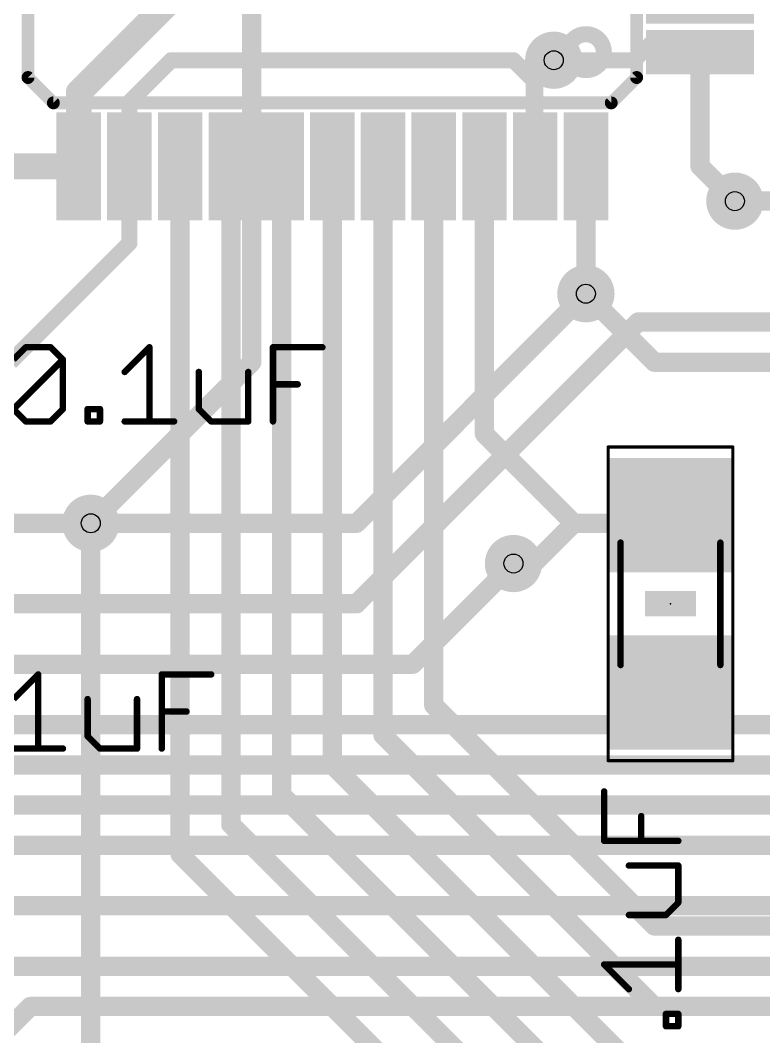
# Model space of a CAD drawing. Extents: x -1 to 156, y 2 to 108.
# Drawn here: x 114.46 to 126.18, y 37.62 to 53.65 of the extents above; entities that cross this region are included whole.
import ezdxf

# ---------------------------------------------------------------- set-up
doc = ezdxf.new("R2010")
doc.units = 0
for name, color, linetype in [('1', 22, 'CONTINUOUS'), ('16', 175, 'CONTINUOUS'), ('18', 82, 'CONTINUOUS'), ('21', 253, 'CONTINUOUS'), ('23', 7, 'CONTINUOUS'), ('27', 253, 'CONTINUOUS'), ('29', 253, 'CONTINUOUS'), ('30', 253, 'CONTINUOUS'), ('31', 253, 'CONTINUOUS'), ('35', 253, 'CONTINUOUS'), ('39', 22, 'CONTINUOUS'), ('44', 253, 'CONTINUOUS'), ('51', 253, 'CONTINUOUS')]:
    doc.layers.add(name, color=color, linetype=linetype)

# ---------------------------------------------------------------- blocks, each defined once
blk = doc.blocks.new('RECT')
blk.add_solid([(-0.5, -0.5), (0.5, -0.5), (-0.5, 0.5), (0.5, 0.5)])
blk = doc.blocks.new('ROUNDV')
at = {"const_width": 0.5}
blk.add_lwpolyline([(0, -0.25, 1), (0, 0.25, 1), (0, -0.25)], format="xyb", dxfattribs=at)

msp = doc.modelspace()

# ---------------------------------------------------------------- linework, layer by layer
at = {"layer": '1'}
for points, const_width in [([(115.38, 52.515), (116.815, 53.95)], 0.4064), ([(125.18, 53.15), (125.18, 51.35)], 0.3048), ([(116.18, 52.3625), (116.84, 53.0225)], 0.254), ([(116.84, 53.0225), (122.2375, 53.0225)], 0.254), ([(122.2375, 53.0225), (122.555, 52.705)], 0.254), ([(122.58, 52.73), (122.8725, 53.0225)], 0.254), ([(122.555, 52.705), (122.555, 51.375)], 0.254), ([(122.58, 51.35), (122.58, 52.73)], 0.254), ([(115.38, 51.35), (115.38, 52.515)], 0.4064), ([(116.18, 51.35), (116.18, 52.3625)], 0.254), ([(115.38, 51.35), (112.31, 51.35)], 0.4064), ([(116.18, 51.35), (116.18, 50.14)], 0.254), ([(116.98, 51.35), (116.98, 40.5)], 0.3048), ([(117.78, 51.35), (117.78, 40.97)], 0.3048), ([(118.58, 51.35), (118.58, 41.44)], 0.3048), ([(119.38, 51.35), (119.38, 41.91)], 0.3048), ([(120.18, 51.35), (120.18, 42.38)], 0.3048), ([(120.98, 51.35), (120.98, 42.85)], 0.3048), ([(121.78, 51.35), (121.78, 47.13)], 0.3048), ([(122.555, 51.375), (122.58, 51.35)], 0.254), ([(123.38, 51.35), (123.38, 49.34)], 0.3048), ([(125.18, 51.35), (125.73, 50.8)], 0.3048), ([(116.18, 50.14), (114.3, 48.26)], 0.254), ([(123.38, 49.34), (124.46, 48.26)], 0.3048), ([(124.46, 48.26), (127, 48.26)], 0.3048), ([(121.78, 47.13), (123.19, 45.72)], 0.3048), ([(124.584, 45.72), (124.714, 45.85)], 0.3048), ([(113.16, 45.72), (115.57, 45.72)], 0.3048), ([(115.57, 45.72), (115.57, 37.465)], 0.3048), ([(122.555, 45.085), (123.19, 45.72)], 0.3048), ([(123.19, 45.72), (124.584, 45.72)], 0.3048), ([(122.2375, 45.085), (122.555, 45.085)], 0.3048), ([(120.98, 42.85), (124.46, 39.37)], 0.3048), ([(120.18, 42.38), (124.46, 38.1)], 0.3048), ([(119.38, 41.91), (124.46, 36.83)], 0.3048), ([(118.58, 41.44), (124.46, 35.56)], 0.3048), ([(117.78, 40.97), (124.46, 34.29)], 0.3048), ([(116.98, 40.5), (121.92, 35.56)], 0.3048), ([(124.46, 39.37), (129.54, 39.37)], 0.3048), ([(124.46, 38.1), (128.27, 38.1)], 0.3048)]:
    msp.add_lwpolyline(points, dxfattribs=dict(at, const_width=const_width))
for points, const_width in [([(125.2562, 53.15, 1), (125.1038, 53.15)], 0.1524), ([(116.84, 53.086, 1), (116.84, 52.959)], 0.127), ([(116.8849, 52.9776, 1), (116.7951, 53.0674)], 0.127), ([(122.2824, 53.0674, 1), (122.1926, 52.9776)], 0.127), ([(122.2375, 52.959, 1), (122.2375, 53.086)], 0.127), ([(122.9174, 52.9776, 1), (122.8276, 53.0674)], 0.127), ([(122.6185, 52.705, 1), (122.4915, 52.705)], 0.127), ([(122.5101, 52.6601, 1), (122.5999, 52.7499)], 0.127), ([(122.6435, 52.73, 1), (122.5165, 52.73)], 0.127), ([(122.5351, 52.7749, 1), (122.6249, 52.6851)], 0.127), ([(115.4816, 52.515, 1), (115.2784, 52.515)], 0.2032), ([(115.3082, 52.5868, 1), (115.4518, 52.4432)], 0.2032), ([(116.2435, 52.3625, 1), (116.1165, 52.3625)], 0.127), ([(116.1351, 52.4074, 1), (116.2249, 52.3176)], 0.127), ([(115.2784, 51.35, 1), (115.4816, 51.35)], 0.2032), ([(115.38, 51.2484, 1), (115.38, 51.4516)], 0.2032), ([(116.2435, 51.35, 1), (116.1165, 51.35)], 0.127), ([(117.0562, 51.35, 1), (116.9038, 51.35)], 0.1524), ([(117.8562, 51.35, 1), (117.7038, 51.35)], 0.1524), ([(118.6562, 51.35, 1), (118.5038, 51.35)], 0.1524), ([(119.4562, 51.35, 1), (119.3038, 51.35)], 0.1524), ([(120.2562, 51.35, 1), (120.1038, 51.35)], 0.1524), ([(121.0562, 51.35, 1), (120.9038, 51.35)], 0.1524), ([(121.8562, 51.35, 1), (121.7038, 51.35)], 0.1524), ([(122.5999, 51.4199, 1), (122.5101, 51.3301)], 0.127), ([(122.5351, 51.3051, 1), (122.6249, 51.3949)], 0.127), ([(123.4562, 51.35, 1), (123.3038, 51.35)], 0.1524), ([(125.2339, 51.4039, 1), (125.1261, 51.2961)], 0.1524), ([(116.1165, 51.35, 1), (116.2435, 51.35)], 0.127), ([(122.4915, 51.375, 1), (122.6185, 51.375)], 0.127), ([(122.5165, 51.35, 1), (122.6435, 51.35)], 0.127), ([(125.1038, 51.35, 1), (125.2562, 51.35)], 0.1524), ([(125.6761, 50.7461, 1), (125.7839, 50.8539)], 0.1524), ([(116.1165, 50.14, 1), (116.2435, 50.14)], 0.127), ([(116.2249, 50.0951, 1), (116.1351, 50.1849)], 0.127), ([(123.4339, 49.3939, 1), (123.3261, 49.2861)], 0.1524), ([(123.3038, 49.34, 1), (123.4562, 49.34)], 0.1524), ([(124.46, 48.3362, 1), (124.46, 48.1838)], 0.1524), ([(124.4061, 48.2061, 1), (124.5139, 48.3139)], 0.1524), ([(121.8339, 47.1839, 1), (121.7261, 47.0761)], 0.1524), ([(121.7038, 47.13, 1), (121.8562, 47.13)], 0.1524), ([(124.7679, 45.7961, 1), (124.6601, 45.9039)], 0.1524), ([(115.6462, 45.72, 1), (115.4938, 45.72)], 0.1524), ([(115.57, 45.6438, 1), (115.57, 45.7962)], 0.1524), ([(123.19, 45.7962, 1), (123.19, 45.6438)], 0.1524), ([(123.2439, 45.6661, 1), (123.1361, 45.7739)], 0.1524), ([(123.1361, 45.6661, 1), (123.2439, 45.7739)], 0.1524), ([(124.5301, 45.7739, 1), (124.6379, 45.6661)], 0.1524), ([(124.584, 45.6438, 1), (124.584, 45.7962)], 0.1524), ([(122.2375, 45.1612, 1), (122.2375, 45.0088)], 0.1524), ([(122.5011, 45.1389, 1), (122.6089, 45.0311)], 0.1524), ([(122.555, 45.0088, 1), (122.555, 45.1612)], 0.1524), ([(121.0339, 42.9039, 1), (120.9261, 42.7961)], 0.1524), ([(120.9038, 42.85, 1), (121.0562, 42.85)], 0.1524), ([(120.2339, 42.4339, 1), (120.1261, 42.3261)], 0.1524), ([(120.1038, 42.38, 1), (120.2562, 42.38)], 0.1524), ([(119.4339, 41.9639, 1), (119.3261, 41.8561)], 0.1524), ([(119.3038, 41.91, 1), (119.4562, 41.91)], 0.1524), ([(118.6339, 41.4939, 1), (118.5261, 41.3861)], 0.1524), ([(118.5038, 41.44, 1), (118.6562, 41.44)], 0.1524), ([(117.8339, 41.0239, 1), (117.7261, 40.9161)], 0.1524), ([(117.7038, 40.97, 1), (117.8562, 40.97)], 0.1524), ([(117.0339, 40.5539, 1), (116.9261, 40.4461)], 0.1524), ([(116.9038, 40.5, 1), (117.0562, 40.5)], 0.1524), ([(124.46, 39.4462, 1), (124.46, 39.2938)], 0.1524), ([(124.4061, 39.3161, 1), (124.5139, 39.4239)], 0.1524), ([(124.46, 38.1762, 1), (124.46, 38.0238)], 0.1524), ([(124.4061, 38.0461, 1), (124.5139, 38.1539)], 0.1524)]:
    msp.add_lwpolyline(points, format="xyb", dxfattribs=dict(at, const_width=const_width))
at = {"layer": '16'}
for points, const_width in [([(118.11, 54.737), (118.11, 48.26)], 0.3048), ([(124.1425, 53.0225), (124.46, 53.34)], 0.254), ([(122.8725, 53.0225), (124.1425, 53.0225)], 0.254), ([(125.73, 50.8), (138.43, 50.8)], 0.3048), ([(123.38, 49.34), (119.76, 45.72)], 0.3048), ([(124.206, 48.895), (119.761, 44.45)], 0.3048), ([(133.985, 48.895), (124.206, 48.895)], 0.3048), ([(118.11, 48.26), (115.57, 45.72)], 0.3048), ([(119.76, 45.72), (115.57, 45.72)], 0.3048), ([(120.65, 43.4975), (122.2375, 45.085)], 0.3048), ([(119.761, 44.45), (110.998, 44.45)], 0.3048), ([(112.0775, 43.4975), (120.65, 43.4975)], 0.3048), ([(133.0325, 42.545), (112.7125, 42.545)], 0.3048), ([(133.35, 41.91), (113.03, 41.91)], 0.3048), ([(133.6675, 41.275), (113.3475, 41.275)], 0.3048), ([(133.985, 40.64), (113.665, 40.64)], 0.3048), ([(134.3025, 39.6875), (113.9825, 39.6875)], 0.3048), ([(135.255, 38.735), (114.3, 38.735)], 0.3048), ([(114.6175, 38.1), (111.76, 35.2425)], 0.3048), ([(135.89, 38.1), (114.6175, 38.1)], 0.3048)]:
    msp.add_lwpolyline(points, dxfattribs=dict(at, const_width=const_width))
for points, const_width in [([(124.5049, 53.2951, 1), (124.4151, 53.3849)], 0.127), ([(122.8725, 53.086, 1), (122.8725, 52.959)], 0.127), ([(124.0976, 53.0674, 1), (124.1874, 52.9776)], 0.127), ([(124.1425, 52.959, 1), (124.1425, 53.086)], 0.127), ([(125.73, 50.8762, 1), (125.73, 50.7238)], 0.1524), ([(123.4339, 49.2861, 1), (123.3261, 49.3939)], 0.1524), ([(124.206, 48.9712, 1), (124.206, 48.8188)], 0.1524), ([(124.2599, 48.8411, 1), (124.1521, 48.9489)], 0.1524), ([(118.1639, 48.2061, 1), (118.0561, 48.3139)], 0.1524), ([(118.0338, 48.26, 1), (118.1862, 48.26)], 0.1524), ([(115.57, 45.7962, 1), (115.57, 45.6438)], 0.1524), ([(115.5161, 45.7739, 1), (115.6239, 45.6661)], 0.1524), ([(119.7061, 45.7739, 1), (119.8139, 45.6661)], 0.1524), ([(119.76, 45.6438, 1), (119.76, 45.7962)], 0.1524), ([(122.2914, 45.0311, 1), (122.1836, 45.1389)], 0.1524), ([(119.7071, 44.5039, 1), (119.8149, 44.3961)], 0.1524), ([(119.761, 44.3738, 1), (119.761, 44.5262)], 0.1524), ([(120.5961, 43.5514, 1), (120.7039, 43.4436)], 0.1524), ([(120.65, 43.4213, 1), (120.65, 43.5737)], 0.1524), ([(114.6175, 38.1762, 1), (114.6175, 38.0238)], 0.1524), ([(114.6714, 38.0461, 1), (114.5636, 38.1539)], 0.1524)]:
    msp.add_lwpolyline(points, format="xyb", dxfattribs=dict(at, const_width=const_width))
at = {"layer": '21', "const_width": 0.2032}
for points in [[(114.58, 52.75), (114.58, 61.55)], [(124.18, 61.55), (124.18, 52.75)], [(114.98, 52.35), (114.58, 52.75)], [(124.18, 52.75), (123.78, 52.35)], [(123.78, 52.35), (114.98, 52.35)]]:
    msp.add_lwpolyline(points, dxfattribs=at)
at = {"layer": '21'}
for points, const_width in [([(123.38, 52.8673, 1), (123.38, 53.4327, 1), (123.38, 52.8673)], 0.254), ([(114.6159, 52.7859, 1), (114.5441, 52.7141)], 0.1016), ([(114.5292, 52.75, 1), (114.6308, 52.75)], 0.1016), ([(124.1292, 52.75, 1), (124.2308, 52.75)], 0.1016), ([(124.2159, 52.7141, 1), (124.1441, 52.7859)], 0.1016), ([(114.98, 52.4008, 1), (114.98, 52.2992)], 0.1016), ([(114.9441, 52.3141, 1), (115.0159, 52.3859)], 0.1016), ([(123.7441, 52.3859, 1), (123.8159, 52.3141)], 0.1016), ([(123.78, 52.2992, 1), (123.78, 52.4008)], 0.1016)]:
    msp.add_lwpolyline(points, format="xyb", dxfattribs=dict(at, const_width=const_width))
at = {"layer": '23'}
msp.add_point((124.714, 44.45), dxfattribs=at)
at = {"layer": '27', "const_width": 0.1016}
for points in [[(114.3508, 48.301), (114.5457, 48.4959)], [(114.5457, 48.4959), (114.9355, 48.4959)], [(114.9355, 48.4959), (115.1304, 48.301)], [(116.1049, 48.1061), (116.4947, 48.4959)], [(116.4947, 48.4959), (116.4947, 47.3266)], [(118.4437, 47.3266), (118.4437, 48.4959)], [(118.4437, 48.4959), (119.2233, 48.4959)], [(114.3508, 47.5214), (115.1304, 48.301)], [(115.1304, 48.301), (115.1304, 47.5214)], [(117.2743, 48.1061), (117.2743, 47.5214)], [(118.0539, 47.3266), (118.0539, 48.1061)], [(118.4437, 47.9112), (118.8335, 47.9112)], [(114.5457, 47.3266), (114.3508, 47.5214)], [(115.1304, 47.5214), (114.9355, 47.3266)], [(115.5202, 47.3266), (115.5202, 47.5214)], [(115.5202, 47.5214), (115.7151, 47.5214)], [(115.7151, 47.5214), (115.7151, 47.3266)], [(117.2743, 47.5214), (117.4692, 47.3266)], [(114.9355, 47.3266), (114.5457, 47.3266)], [(115.7151, 47.3266), (115.5202, 47.3266)], [(116.1049, 47.3266), (116.8845, 47.3266)], [(117.4692, 47.3266), (118.0539, 47.3266)], [(114.3508, 42.9468), (114.7406, 43.3366)], [(114.7406, 43.3366), (114.7406, 42.1672)], [(116.6896, 42.1672), (116.6896, 43.3366)], [(116.6896, 43.3366), (117.4692, 43.3366)], [(115.5202, 42.9468), (115.5202, 42.3621)], [(116.2998, 42.1672), (116.2998, 42.9468)], [(116.6896, 42.7519), (117.0794, 42.7519)], [(115.5202, 42.3621), (115.7151, 42.1672)], [(114.3508, 42.1672), (115.1304, 42.1672)], [(115.7151, 42.1672), (116.2998, 42.1672)], [(123.6684, 40.712), (123.6684, 41.4916)], [(124.2531, 40.712), (124.2531, 41.1018)], [(124.8378, 40.712), (123.6684, 40.712)], [(124.8378, 40.3222), (124.0582, 40.3222)], [(124.8378, 39.7375), (124.8378, 40.3222)], [(124.6429, 39.5426), (124.8378, 39.7375)], [(124.0582, 39.5426), (124.6429, 39.5426)], [(124.8378, 38.3732), (124.8378, 39.1528)], [(124.0582, 38.3732), (123.6684, 38.763)], [(123.6684, 38.763), (124.8378, 38.763)], [(124.6429, 37.7885), (124.6429, 37.9834)], [(124.6429, 37.9834), (124.8378, 37.9834)], [(124.8378, 37.9834), (124.8378, 37.7885)], [(124.8378, 37.7885), (124.6429, 37.7885)]]:
    msp.add_lwpolyline(points, dxfattribs=at)
at = {"layer": '27', "const_width": 0.0508}
for points in [[(114.5457, 48.5213, 1), (114.5457, 48.4705)], [(114.5637, 48.478, 1), (114.5277, 48.5139)], [(114.9535, 48.5139, 1), (114.9175, 48.478)], [(114.9355, 48.4705, 1), (114.9355, 48.5213)], [(116.5201, 48.4959, 1), (116.4693, 48.4959)], [(116.5127, 48.478, 1), (116.4767, 48.5139)], [(118.4691, 48.4959, 1), (118.4183, 48.4959)], [(118.4437, 48.5213, 1), (118.4437, 48.4705)], [(119.2233, 48.4705, 1), (119.2233, 48.5213)], [(115.1558, 48.301, 1), (115.105, 48.301)], [(115.1484, 48.2831, 1), (115.1124, 48.319)], [(115.1124, 48.2831, 1), (115.1484, 48.319)], [(116.0869, 48.1241, 1), (116.1229, 48.0882)], [(117.2997, 48.1061, 1), (117.2489, 48.1061)], [(118.0793, 48.1061, 1), (118.0285, 48.1061)], [(118.4437, 47.9366, 1), (118.4437, 47.8858)], [(118.8335, 47.8858, 1), (118.8335, 47.9366)], [(115.105, 47.5214, 1), (115.1558, 47.5214)], [(115.1484, 47.5035, 1), (115.1124, 47.5394)], [(115.5456, 47.5214, 1), (115.4948, 47.5214)], [(115.5202, 47.5468, 1), (115.5202, 47.496)], [(115.7405, 47.5214, 1), (115.6897, 47.5214)], [(115.7151, 47.496, 1), (115.7151, 47.5468)], [(117.2923, 47.5394, 1), (117.2563, 47.5035)], [(117.2489, 47.5214, 1), (117.2997, 47.5214)], [(114.5457, 47.352, 1), (114.5457, 47.3012)], [(114.5277, 47.3086, 1), (114.5637, 47.3445)], [(114.9175, 47.3445, 1), (114.9535, 47.3086)], [(114.9355, 47.3012, 1), (114.9355, 47.352)], [(115.5202, 47.352, 1), (115.5202, 47.3012)], [(115.4948, 47.3266, 1), (115.5456, 47.3266)], [(115.6897, 47.3266, 1), (115.7405, 47.3266)], [(115.7151, 47.3012, 1), (115.7151, 47.352)], [(116.1049, 47.352, 1), (116.1049, 47.3012)], [(116.4693, 47.3266, 1), (116.5201, 47.3266)], [(116.8845, 47.3012, 1), (116.8845, 47.352)], [(117.4692, 47.352, 1), (117.4692, 47.3012)], [(117.4512, 47.3086, 1), (117.4871, 47.3445)], [(118.0285, 47.3266, 1), (118.0793, 47.3266)], [(118.0539, 47.3012, 1), (118.0539, 47.352)], [(118.4183, 47.3266, 1), (118.4691, 47.3266)], [(114.766, 43.3366, 1), (114.7152, 43.3366)], [(114.7586, 43.3186, 1), (114.7226, 43.3545)], [(116.715, 43.3366, 1), (116.6642, 43.3366)], [(116.6896, 43.362, 1), (116.6896, 43.3112)], [(117.4692, 43.3112, 1), (117.4692, 43.362)], [(115.5456, 42.9468, 1), (115.4948, 42.9468)], [(116.3252, 42.9468, 1), (116.2744, 42.9468)], [(116.6896, 42.7773, 1), (116.6896, 42.7265)], [(117.0794, 42.7265, 1), (117.0794, 42.7773)], [(115.5382, 42.38, 1), (115.5022, 42.3441)], [(115.4948, 42.3621, 1), (115.5456, 42.3621)], [(114.7152, 42.1672, 1), (114.766, 42.1672)], [(115.1304, 42.1418, 1), (115.1304, 42.1926)], [(115.7151, 42.1926, 1), (115.7151, 42.1418)], [(115.6971, 42.1492, 1), (115.7331, 42.1851)], [(116.2744, 42.1672, 1), (116.3252, 42.1672)], [(116.2998, 42.1418, 1), (116.2998, 42.1926)], [(116.6642, 42.1672, 1), (116.715, 42.1672)], [(123.6938, 41.4916, 1), (123.643, 41.4916)], [(124.2785, 41.1018, 1), (124.2277, 41.1018)], [(123.6684, 40.7374, 1), (123.6684, 40.6866)], [(123.643, 40.712, 1), (123.6938, 40.712)], [(124.2277, 40.712, 1), (124.2785, 40.712)], [(124.8378, 40.6866, 1), (124.8378, 40.7374)], [(124.0582, 40.3476, 1), (124.0582, 40.2968)], [(124.8632, 40.3222, 1), (124.8124, 40.3222)], [(124.8378, 40.2968, 1), (124.8378, 40.3476)], [(124.8124, 39.7375, 1), (124.8632, 39.7375)], [(124.8558, 39.7196, 1), (124.8199, 39.7555)], [(124.0582, 39.568, 1), (124.0582, 39.5172)], [(124.6429, 39.5172, 1), (124.6429, 39.568)], [(124.625, 39.5606, 1), (124.6609, 39.5247)], [(124.8632, 39.1528, 1), (124.8124, 39.1528)], [(123.6684, 38.7884, 1), (123.6684, 38.7376)], [(123.6864, 38.781, 1), (123.6505, 38.7451)], [(124.8378, 38.7376, 1), (124.8378, 38.7884)], [(124.0403, 38.3553, 1), (124.0762, 38.3912)], [(124.8124, 38.3732, 1), (124.8632, 38.3732)], [(124.6683, 37.9834, 1), (124.6175, 37.9834)], [(124.6429, 38.0088, 1), (124.6429, 37.958)], [(124.8632, 37.9834, 1), (124.8124, 37.9834)], [(124.8378, 37.958, 1), (124.8378, 38.0088)], [(124.6429, 37.8139, 1), (124.6429, 37.7631)], [(124.8378, 37.7631, 1), (124.8378, 37.8139)], [(124.6175, 37.7885, 1), (124.6683, 37.7885)], [(124.8124, 37.7885, 1), (124.8632, 37.7885)]]:
    msp.add_lwpolyline(points, format="xyb", dxfattribs=at)
at = {"layer": '39', "const_width": 0.0508}
for points in [[(123.731, 41.977), (123.731, 46.923)], [(123.731, 46.923), (125.697, 46.923)], [(125.697, 46.923), (125.697, 41.977)], [(125.697, 41.977), (123.731, 41.977)]]:
    msp.add_lwpolyline(points, dxfattribs=at)
at = {"layer": '39', "const_width": 0.0254}
for points in [[(123.7437, 46.923, 1), (123.7183, 46.923)], [(123.731, 46.9357, 1), (123.731, 46.9103)], [(125.7097, 46.923, 1), (125.6843, 46.923)], [(125.697, 46.9103, 1), (125.697, 46.9357)], [(123.731, 41.9897, 1), (123.731, 41.9643)], [(125.697, 41.9643, 1), (125.697, 41.9897)], [(123.7183, 41.977, 1), (123.7437, 41.977)], [(125.6843, 41.977, 1), (125.7097, 41.977)]]:
    msp.add_lwpolyline(points, format="xyb", dxfattribs=at)
at = {"layer": '44'}
for centre in [(122.8725, 53.0225), (125.73, 50.8), (123.38, 49.34), (115.57, 45.72), (122.2375, 45.085)]:
    msp.add_circle(centre, 0.15, dxfattribs=at)
at = {"layer": '51', "const_width": 0.1016}
for points in [[(123.927, 43.485), (123.927, 45.415)], [(125.501, 43.485), (125.501, 45.415)]]:
    msp.add_lwpolyline(points, dxfattribs=at)
at = {"layer": '51', "const_width": 0.0508}
for points in [[(123.9524, 45.415, 1), (123.9016, 45.415)], [(125.5264, 45.415, 1), (125.4756, 45.415)], [(123.9016, 43.485, 1), (123.9524, 43.485)], [(125.4756, 43.485, 1), (125.5264, 43.485)]]:
    msp.add_lwpolyline(points, format="xyb", dxfattribs=at)

# ---------------------------------------------------------------- block references
at = {"layer": '1'}
for p, xscale, yscale, rotation in [((125.18, 53.15), 1.5, 0.5, 180), ((115.38, 51.35), 0.5, 1.5, 180), ((116.18, 51.35), 0.5, 1.5, 180), ((116.98, 51.35), 0.5, 1.5, 180), ((117.78, 51.35), 0.5, 1.5, 180), ((118.58, 51.35), 0.5, 1.5, 180), ((119.38, 51.35), 0.5, 1.5, 180), ((120.18, 51.35), 0.5, 1.5, 180), ((120.98, 51.35), 0.5, 1.5, 180), ((121.78, 51.35), 0.5, 1.5, 180), ((122.58, 51.35), 0.5, 1.5, 180), ((123.38, 51.35), 0.5, 1.5, 180), ((124.714, 45.85), 1.6, 1.8, 90), ((124.714, 43.05), 1.6, 1.8, 90)]:
    msp.add_blockref('RECT', p, dxfattribs=dict(at, xscale=xscale, yscale=yscale, rotation=rotation))
at = {"layer": '18', "xscale": 0.7, "yscale": 0.7}
for p in [(122.8725, 53.0225), (122.8725, 53.0225), (125.73, 50.8), (125.73, 50.8), (123.38, 49.34), (123.38, 49.34), (115.57, 45.72), (115.57, 45.72), (122.2375, 45.085), (122.2375, 45.085)]:
    msp.add_blockref('ROUNDV', p, dxfattribs=at)
at = {"layer": '29'}
for p, xscale, yscale, rotation in [((125.18, 53.95), 1.7032, 0.7032, 180), ((125.18, 53.15), 1.7032, 0.7032, 180), ((115.38, 51.35), 0.7032, 1.7032, 180), ((116.18, 51.35), 0.7032, 1.7032, 180), ((116.98, 51.35), 0.7032, 1.7032, 180), ((117.78, 51.35), 0.7032, 1.7032, 180), ((118.58, 51.35), 0.7032, 1.7032, 180), ((119.38, 51.35), 0.7032, 1.7032, 180), ((120.18, 51.35), 0.7032, 1.7032, 180), ((120.98, 51.35), 0.7032, 1.7032, 180), ((121.78, 51.35), 0.7032, 1.7032, 180), ((122.58, 51.35), 0.7032, 1.7032, 180), ((123.38, 51.35), 0.7032, 1.7032, 180), ((124.714, 45.85), 1.8032, 2.0032, 90), ((124.714, 43.05), 1.8032, 2.0032, 90)]:
    msp.add_blockref('RECT', p, dxfattribs=dict(at, xscale=xscale, yscale=yscale, rotation=rotation))
at = {"layer": '29', "xscale": 0.9032, "yscale": 0.9032}
for p in [(122.8725, 53.0225), (125.73, 50.8), (123.38, 49.34), (115.57, 45.72), (122.2375, 45.085)]:
    msp.add_blockref('ROUNDV', p, dxfattribs=at)
at = {"layer": '30', "xscale": 0.9032, "yscale": 0.9032}
for p in [(122.8725, 53.0225), (125.73, 50.8), (123.38, 49.34), (115.57, 45.72), (122.2375, 45.085)]:
    msp.add_blockref('ROUNDV', p, dxfattribs=at)
at = {"layer": '31'}
for p, xscale, yscale, rotation in [((125.18, 53.15), 1.4238, 0.4238, 180), ((115.38, 51.35), 0.4238, 1.4238, 180), ((116.18, 51.35), 0.4238, 1.4238, 180), ((116.98, 51.35), 0.4238, 1.4238, 180), ((117.78, 51.35), 0.4238, 1.4238, 180), ((118.58, 51.35), 0.4238, 1.4238, 180), ((119.38, 51.35), 0.4238, 1.4238, 180), ((120.18, 51.35), 0.4238, 1.4238, 180), ((120.98, 51.35), 0.4238, 1.4238, 180), ((121.78, 51.35), 0.4238, 1.4238, 180), ((122.58, 51.35), 0.4238, 1.4238, 180), ((123.38, 51.35), 0.4238, 1.4238, 180), ((124.714, 45.85), 1.5238, 1.7238, 90), ((124.714, 43.05), 1.5238, 1.7238, 90)]:
    msp.add_blockref('RECT', p, dxfattribs=dict(at, xscale=xscale, yscale=yscale, rotation=rotation))
at = {"layer": '35', "xscale": 0.3998, "yscale": 0.8002, "rotation": 90}
msp.add_blockref('RECT', (124.714, 44.45), dxfattribs=at)
at = {"layer": '51'}
for p, xscale, yscale, rotation in [((124.9051, 53.15), 1.1501, 0.3998, 180), ((115.38, 51.625), 0.3998, 1.1501, 180), ((116.18, 51.625), 0.4, 1.1501, 180), ((116.9801, 51.625), 0.4, 1.1501, 180), ((117.7799, 51.625), 0.4001, 1.1501, 180), ((118.58, 51.625), 0.4001, 1.1501, 180), ((119.38, 51.625), 0.3998, 1.1501, 180), ((120.18, 51.625), 0.4001, 1.1501, 180), ((120.9801, 51.625), 0.4001, 1.1501, 180), ((121.7799, 51.625), 0.4, 1.1501, 180), ((122.58, 51.625), 0.4, 1.1501, 180), ((123.38, 51.625), 0.3998, 1.1501, 180), ((124.7131, 45.7767), 0.7501, 1.7, 90), ((124.7149, 43.1232), 0.7501, 1.7, 90)]:
    msp.add_blockref('RECT', p, dxfattribs=dict(at, xscale=xscale, yscale=yscale, rotation=rotation))

doc.saveas('drawing.dxf')
